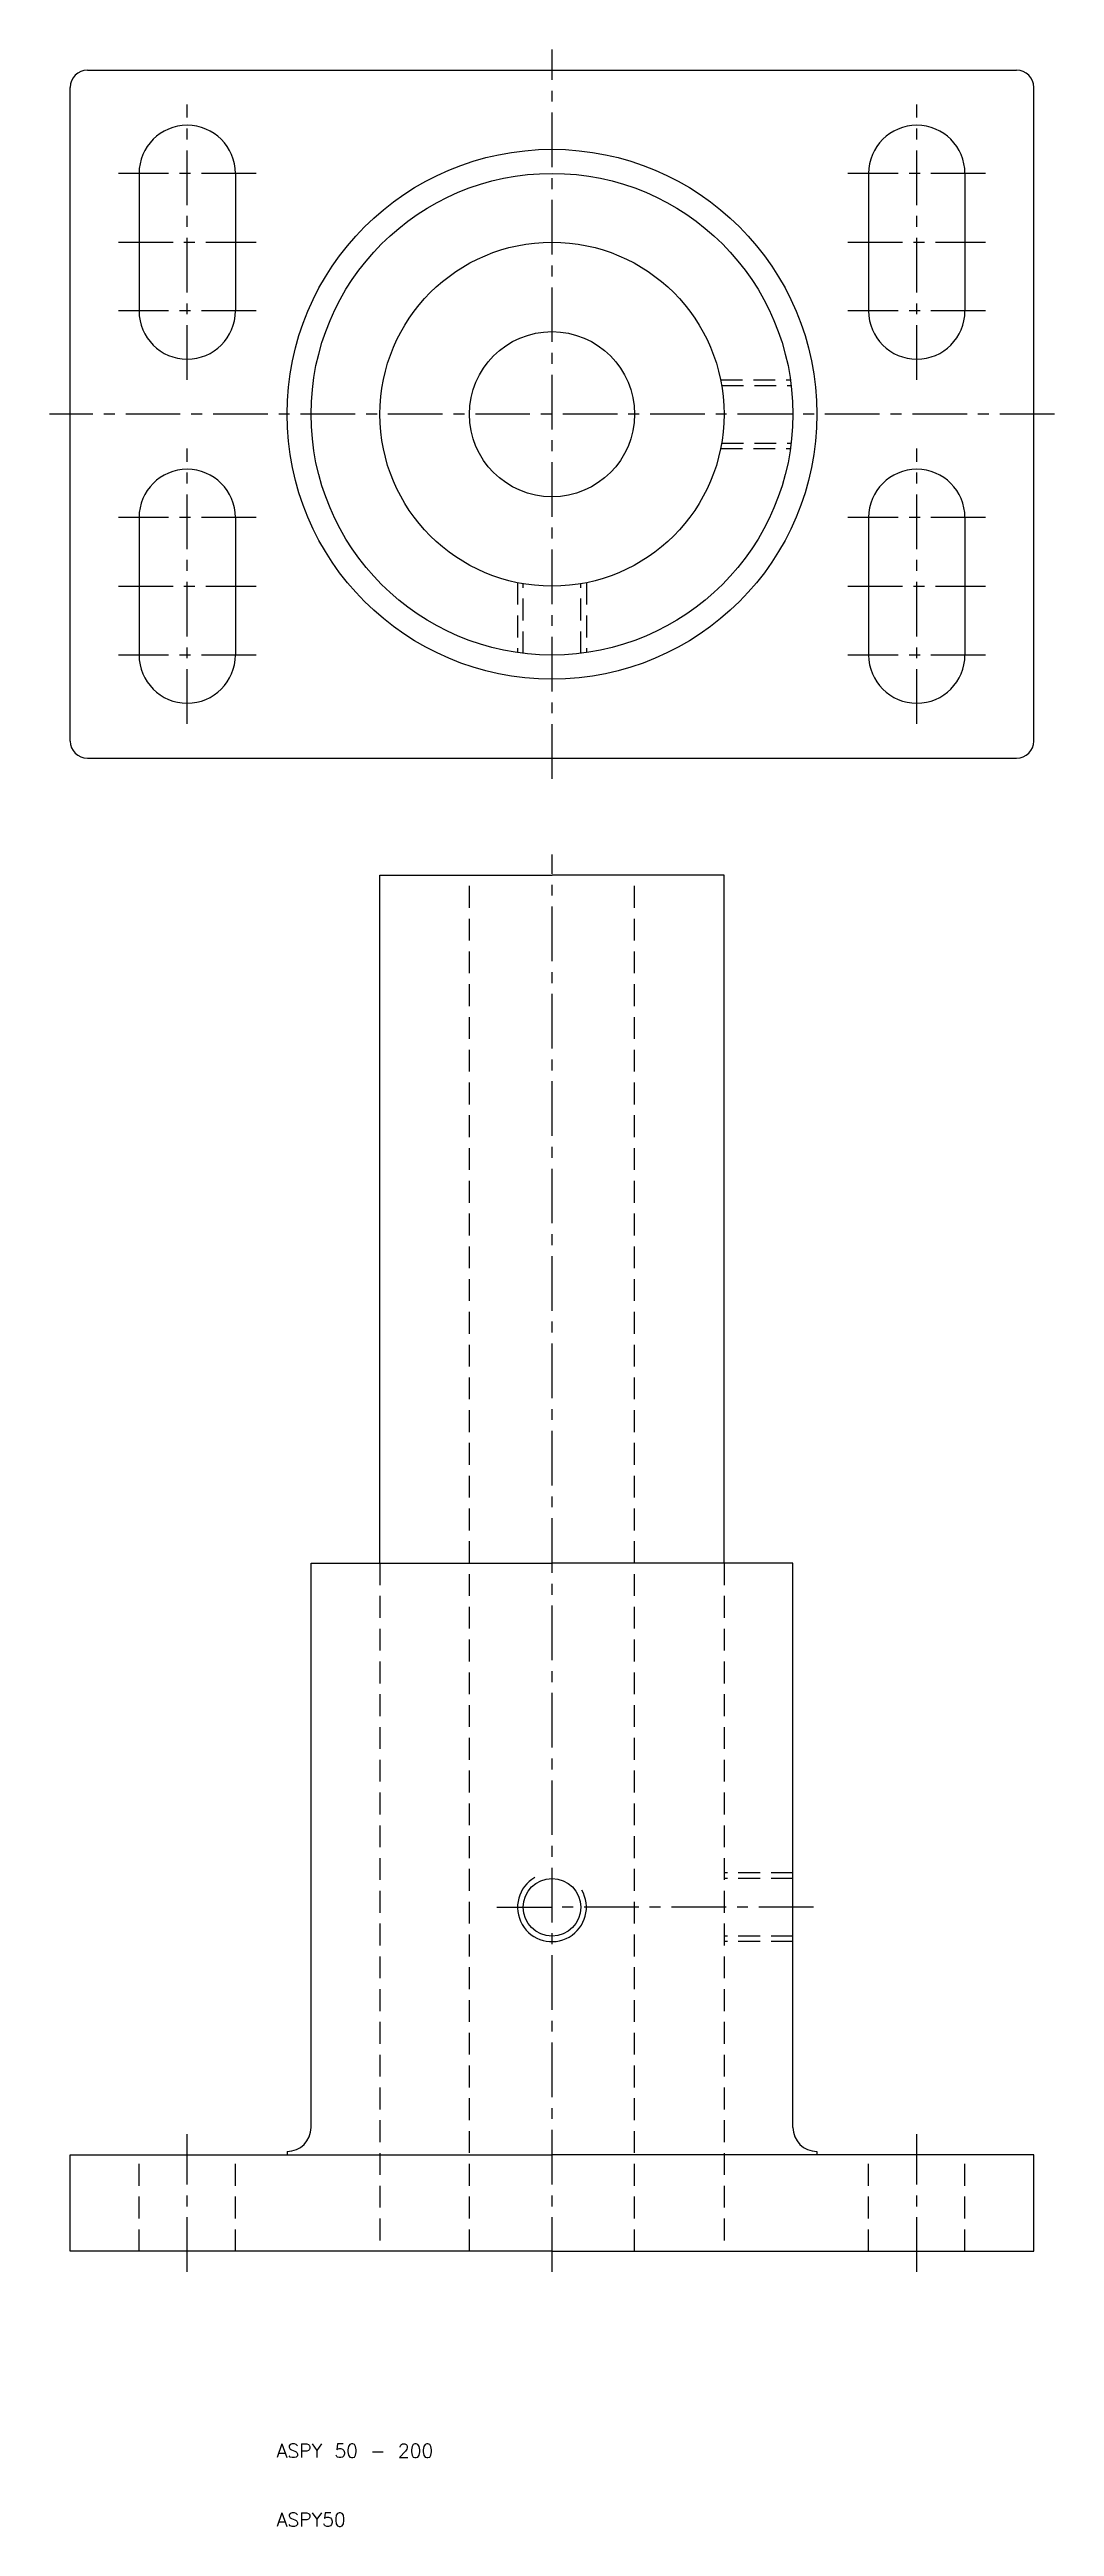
# Model space of a CAD drawing. Extents: x -23 to 123, y 10 to 370.
import ezdxf

# ---------------------------------------------------------------- set-up
doc = ezdxf.new("R2010")
doc.units = 0
doc.header["$LTSCALE"] = 0.25
doc.linetypes.add('CENTER', pattern=[50.8, 31.75, -6.35, 6.35, -6.35])
doc.linetypes.add('DASHED', pattern=[19.05, 12.7, -6.35])
doc.layers.get('0').update_dxf_attribs({"linetype": 'CONTINUOUS'})
doc.layers.add('CENTER', color=1, linetype='CENTER')
doc.styles.get("Standard").update_dxf_attribs({"font": 'txt.shx', "bigfont": 'extfont.shx'})

msp = doc.modelspace()

# ---------------------------------------------------------------- linework, layer by layer
for p, q in [((-20, 269.5), (-20, 364.5)), ((-17.5, 367), (117.5, 367)), ((120, 269.5), (120, 364.5)), ((-10, 352), (-10, 332)), ((4, 352), (4, 332)), ((96, 352), (96, 332)), ((110, 352), (110, 332)), ((-10, 302), (-10, 282)), ((4, 302), (4, 282)), ((96, 302), (96, 282)), ((110, 302), (110, 282)), ((-17.5, 267), (117.5, 267)), ((25, 150), (25, 250)), ((25, 250), (50, 250)), ((75, 250), (50, 250)), ((75, 150), (75, 250)), ((15, 68), (15, 150)), ((15, 150), (25, 150)), ((25, 150), (50, 150)), ((75, 150), (50, 150)), ((85, 150), (75, 150)), ((85, 68), (85, 150)), ((-20, 64), (15, 64)), ((-20, 50), (-20, 64)), ((11.5, 64.5), (11.5, 64)), ((15, 64), (50, 64)), ((85, 64), (50, 64)), ((120, 64), (85, 64)), ((88.5, 64.5), (88.5, 64)), ((120, 50), (120, 64)), ((50, 50), (-20, 50)), ((50, 50), (120, 50))]:
    msp.add_line(p, q)
at = {"color": 3, "linetype": 'DASHED'}
for p, q in [((74.494897, 322), (84.641016, 322)), ((74.646717, 321.188), (84.748535, 321.188)), ((74.494897, 312), (84.641016, 312)), ((74.646717, 312.812), (84.748535, 312.812)), ((45, 292.505103), (45, 282.358984)), ((45.812, 282.251465), (45.812, 292.353283)), ((54.188, 282.251465), (54.188, 292.353283)), ((55, 292.505103), (55, 282.358984)), ((38, 50), (38, 250)), ((62, 50), (62, 250)), ((25, 150), (25, 50)), ((75, 150), (75, 50)), ((85, 105), (75, 105)), ((85, 104.188), (75, 104.188)), ((85, 95.812), (75, 95.812)), ((85, 95), (75, 95)), ((-10, 50), (-10, 64)), ((4, 50), (4, 64)), ((96, 50), (96, 64)), ((110, 50), (110, 64))]:
    msp.add_line(p, q, dxfattribs=at)
for centre, radius in [((50, 317), 38.5), ((50, 317), 35), ((50, 317), 25), ((50, 317), 12), ((50, 100), 4.188)]:
    msp.add_circle(centre, radius)
for centre, radius, start, end in [((-17.5, 364.5), 2.5, 90, 180), ((117.5, 364.5), 2.5, 0, 90), ((-3, 352), 7, 0, 180), ((103, 352), 7, 0, 180), ((-3, 332), 7, 180, 0), ((103, 332), 7, 180, 0), ((-3, 302), 7, 0, 180), ((103, 302), 7, 0, 180), ((-3, 282), 7, 180, 0), ((103, 282), 7, 180, 0), ((-17.5, 269.5), 2.5, 180, 270), ((117.5, 269.5), 2.5, 270, 0), ((11.5, 68), 3.5, 270, 0), ((88.5, 68), 3.5, 180, 270)]:
    msp.add_arc(centre, radius, start, end)
at = {"color": 3}
msp.add_arc((50, 100), 5, 120, 30, dxfattribs=at)
at = {"layer": 'CENTER', "color": 1, "linetype": 'CENTER'}
for p, q in [((50, 264), (50, 370)), ((-3, 322), (-3, 362)), ((103, 322), (103, 362)), ((7, 352), (-13, 352)), ((113, 352), (93, 352)), ((-13, 342), (7, 342)), ((93, 342), (113, 342)), ((7, 332), (-13, 332)), ((113, 332), (93, 332)), ((123, 317), (-23, 317)), ((-3, 272), (-3, 312)), ((103, 272), (103, 312)), ((7, 302), (-13, 302)), ((113, 302), (93, 302)), ((-13, 292), (7, 292)), ((93, 292), (113, 292)), ((7, 282), (-13, 282)), ((113, 282), (93, 282)), ((50, 47), (50, 253)), ((42, 100), (50, 100)), ((88, 100), (50, 100)), ((-3, 47), (-3, 67)), ((103, 47), (103, 67))]:
    msp.add_line(p, q, dxfattribs=at)

# ---------------------------------------------------------------- texts
for s, p in [('ASPY 50 - 200', (10, 20)), ('ASPY50', (10, 10))]:
    msp.add_text(s, height=2).set_placement(p)

doc.saveas('drawing.dxf')
